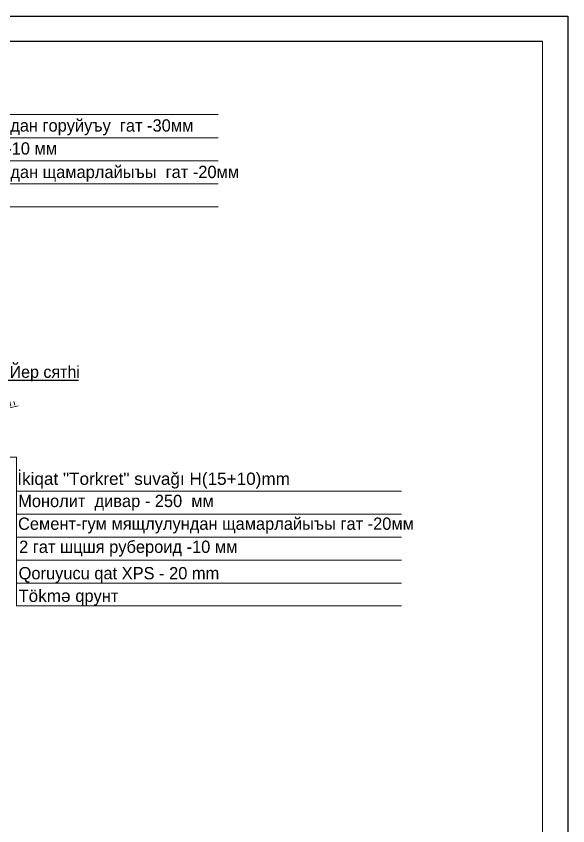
# Model space of a CAD drawing. Header units: millimetres. Extents: x 1177285 to 1225570, y -905119 to -683091.
# Drawn here: x 1214060 to 1225570, y -731003 to -714122 of the extents above; entities that cross this region are included whole.
import ezdxf

# ---------------------------------------------------------------- set-up
doc = ezdxf.new("R2010")
doc.units = ezdxf.units.MM
for name, color, linetype, lineweight in [('111_Ном._пера__1', 7, 'Continuous', 100), ('Arcs_Circles_Ном._пера__98', 7, 'Continuous', 20), ('Text blocks_Ном._пера__1', 7, 'Continuous', 100), ('Стены наружные_Ном._пера__97', 7, 'Continuous', 13)]:
    doc.layers.add(name, color=color, linetype=linetype, lineweight=lineweight)
doc.layers.add('Annotation - Text', color=7, linetype='Continuous')
doc.styles.get("Standard").update_dxf_attribs({"font": 'a3ar(la).ttf'})
doc.styles.add('yazitipi', font='ARIALN.TTF')
doc.styles.add('СГЕНЕРИР_СТИЛЬ_3', font='a3ar(la).ttf')
doc.dimstyles.new('sevda', dxfattribs={"dimscale": 100, "dimtxt": 2.8, "dimasz": 2.5, "dimexe": 1.25, "dimexo": 0.625, "dimtad": 1, "dimtxsty": 'yazitipi', "dimblk": 'OBLIQUE', "dimcen": 2.5, "dimdle": 1.25, "dimclrd": 253, "dimclre": 253, "dimclrt": 73, "dimaunit": 1, "dimadec": 3, "dimazin": 0, "dimtfac": 1, "dimtmove": 1, "dimatfit": 3, "dimfxl": 1, "dimlwd": 13, "dimlwe": 13, "dimarcsym": 0})

# ---------------------------------------------------------------- blocks, each defined once
blk = doc.blocks.new('_Oblique')
at = {"color": 0, "linetype": 'ByBlock', "lineweight": -2}
blk.add_line((-0.5, -0.5), (0.5, 0.5), dxfattribs=at)
blk = doc.blocks.new('ntnntyht')
at = {"color": 1, "lineweight": 25}
blk.add_line((1961564, -20955), (2003567, -20955), dxfattribs=at)
at = {"lineweight": 25}
blk.add_line((2003567, -20955), (2003567, -50629), dxfattribs=at)
at = {"color": 1, "lineweight": 25, "ltscale": 15}
blk.add_line((2003045, -21477), (1963653, -21477), dxfattribs=at)
at = {"lineweight": 5, "ltscale": 15}
blk.add_line((2003045, -50106), (2003045, -21477), dxfattribs=at)

msp = doc.modelspace()

# ---------------------------------------------------------------- hatches: boundary and pattern name
at = {"layer": 'Annotation - Text', "lineweight": 5, "ltscale": 20}
h = msp.add_hatch(dxfattribs=at)
h.set_pattern_fill('EARTH', color=253, scale=35, angle=-76.6397816)
h.set_pattern_definition([(283.360218, (336206.7, -20644.98), (267.590996, -164.8793), [222.25, -222.25]), (283.360218, (336287.79, -20625.73), (267.590996, -164.8793), [222.25, -222.25]), (283.360218, (336368.87, -20606.47), (267.590996, -164.8793), [222.25, -222.25]), (13.360218, (336402.32, -20627.08), (164.8793, 267.590996), [222.25, -222.25]), (13.360218, (336421.58, -20708.17), (164.8793, 267.590996), [222.25, -222.25]), (13.360218, (336440.84, -20789.25), (164.8793, 267.590996), [222.25, -222.25])])
h.paths.add_polyline_path([(1213435.517, -722306.447), (1213503.889, -722155.961), (1213435.517, -722306.447)])
h.paths.add_polyline_path([(1214055.246, -722155.961), (1213503.889, -722155.961), (1213435.517, -722306.447), (1214131.301, -722305.214)])
h.paths.add_polyline_path([(1213435.517, -722306.447), (1213435.517, -722306.447), (1213503.889, -722155.961), (1213503.889, -722155.961)])

# ---------------------------------------------------------------- linework, layer by layer
at = {"color": 0, "lineweight": 25}
msp.add_line((1215359.894, -721720.725), (1213732.068, -721720.725), dxfattribs=at)
at = {"layer": 'Стены наружные_Ном._пера__97', "linetype": 'Continuous'}
for p, q in [((1210159.477, -716174.882), (1218275.839, -716174.882)), ((1210159.477, -716654.882), (1218275.839, -716654.882)), ((1210159.477, -717134.882), (1218275.839, -717134.882)), ((1210159.477, -717614.882), (1218275.839, -717614.882)), ((1210159.477, -718094.882), (1218275.839, -718094.882)), ((1214065.306, -724027.169), (1222101.002, -724027.169)), ((1214065.306, -724507.169), (1222101.002, -724507.169)), ((1214065.306, -724987.169), (1222101.002, -724987.169)), ((1214065.306, -724987.169), (1222101.002, -724987.169)), ((1214065.306, -725467.169), (1222101.002, -725467.169)), ((1214065.306, -725947.169), (1222101.002, -725947.169)), ((1214065.306, -726418.554), (1222101.002, -726418.554))]:
    msp.add_line(p, q, dxfattribs=at)

# ---------------------------------------------------------------- block references
at = {"color": 3, "xscale": 1.004925508461463, "yscale": 1.004925508461463, "zscale": 1.004925508461463}
msp.add_blockref('ntnntyht', (-787866.274, -693063.681), dxfattribs=at)

# ---------------------------------------------------------------- texts
at = {"color": 0, "lineweight": 25, "insert": (1213922.947, -721412.836), "char_height": 249.99, "width": 3304.78713, "attachment_point": 1}
msp.add_mtext('Йер сятhi', dxfattribs=at)
at = {"layer": '111_Ном._пера__1', "linetype": 'Continuous', "char_height": 256, "attachment_point": 4, "style": 'СГЕНЕРИР_СТИЛЬ_3'}
for s, insert in [('Семент-гум мящлулундан горуйуъу  гат -30мм', (1210352.721, -716438.334)), ('Семент-гум мящлулундан щамарлайыъы  гат -20мм', (1210356.068, -717407.139)), ('Монолит  дивар - 250  мм', (1214101.977, -724267.752)), ('Семент-гум мящлулундан щамарлайыъы гат -20мм', (1214098.795, -724741.724))]:
    msp.add_mtext(s, dxfattribs=dict(at, insert=insert))
at = {"layer": 'Arcs_Circles_Ном._пера__98', "linetype": 'Continuous', "insert": (1214082.942, -723804.762), "char_height": 256, "attachment_point": 4, "style": 'СГЕНЕРИР_СТИЛЬ_3'}
msp.add_mtext('{\\fArial|b0|i0|c238|p34;İkiqat "Torkret" suvağı H(15+10)mm} ', dxfattribs=at)
at = {"layer": 'Text blocks_Ном._пера__1', "linetype": 'Continuous', "char_height": 256, "attachment_point": 4, "style": 'СГЕНЕРИР_СТИЛЬ_3'}
for s, insert in [('2 гат шцшя рубероид -10 мм', (1210358.977, -716917.903)), ('{2 гат шцшя рубероид -10 мм}', (1214122.182, -725223.172)), ('Qoruyucu qat XPS - 20 mm', (1214111.544, -725774.232)), ('T{\\fArial|b0|i0|c238|p34;ökmə }qрунт', (1214111.544, -726245.618))]:
    msp.add_mtext(s, dxfattribs=dict(at, insert=insert))

# ---------------------------------------------------------------- leaders
at = {"ltscale": 15}
msp.add_leader([(1212008.889, -723315.515), (1214065.306, -723315.515), (1214065.306, -726418.554)], dimstyle='sevda', override={"dimgap": 0.625, "dimtad": 0}, dxfattribs=at)

doc.saveas('drawing.dxf')
